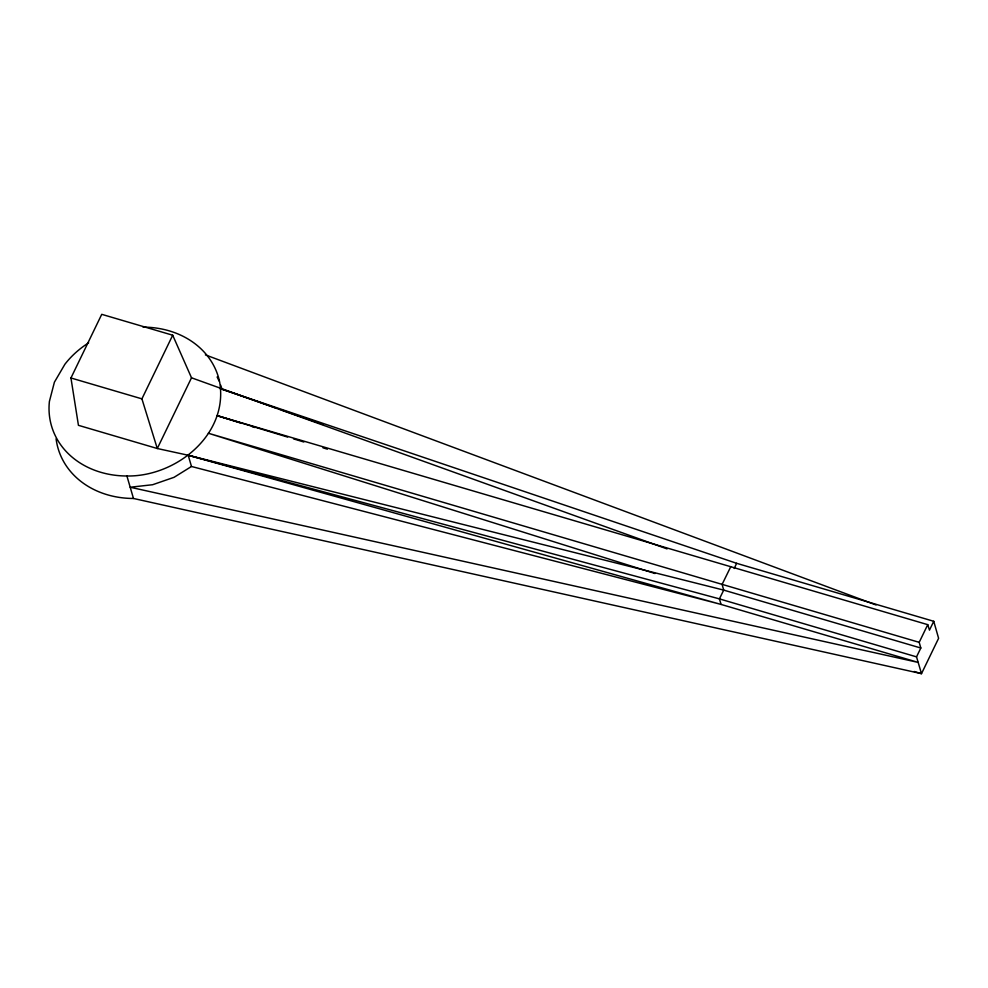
<?xml version="1.0" encoding="UTF-8"?>
<svg xmlns="http://www.w3.org/2000/svg" width="988" height="988" viewBox="0 0 988 988"><rect width="100%" height="100%" fill="white"/><g stroke="black" fill="none" stroke-linecap="round" stroke-linejoin="round"><path stroke-width="1.48" d="M734.22 568.471L736.628 563.308L933.746 621.291L938.6 638.31L921.495 673.668L133.479 498.471A86.956 73.26 -16.3 0 1 56.094 438.845M914.135 671.494L921.495 673.668L916.531 656.859L920.816 648.017L723.71 590.108L188.202 455.246L157.29 448.515L78.435 425.322L70.951 377.984L101.739 314.332L172.702 335.216L191.511 377.799L667.085 548.908M191.511 377.799L157.29 448.515L141.914 398.856L172.702 335.216M920.816 648.017L919.198 642.336L927.744 624.663L216.94 415.578L241.788 423.383M933.746 621.291L929.473 630.134L927.744 624.663M730.675 566.865L722.092 584.427L723.71 590.108L719.412 598.876L721.079 604.434L918.198 662.417L130.194 487.232L152.621 484.725L174.061 477.315L191.487 466.484L721.079 604.434L188.202 455.246L191.487 466.484M88.648 342.848A86.956 73.26 -16.3 0 0 64.899 364.251L54.402 382.195L49.4 401.449A86.956 73.26 -16.3 0 0 126.909 475.994C175.963 476.834 228.45 434.732 219.719 382.405A86.956 73.26 -16.3 0 0 143.05 327.139M188.202 455.246L719.412 598.876L916.531 656.859M70.951 377.984L141.914 398.856M919.198 642.336L208.345 433.238L655.044 573.522M216.94 415.578L287.632 437.079M293.522 438.87L303.835 442.007M322.977 447.823L327.399 449.17M252.026 426.594L254.953 427.508M736.628 563.308L219.991 388.531L275.306 407.797M281.123 409.835L323.335 424.544M205.381 354.877L876.047 604.965M126.909 475.994L133.479 498.471M217.113 376.984A86.956 73.26 -16.3 0 1 219.027 380.985M220.67 385.122A86.956 73.26 -16.3 0 1 221.991 389.358"/></g></svg>
